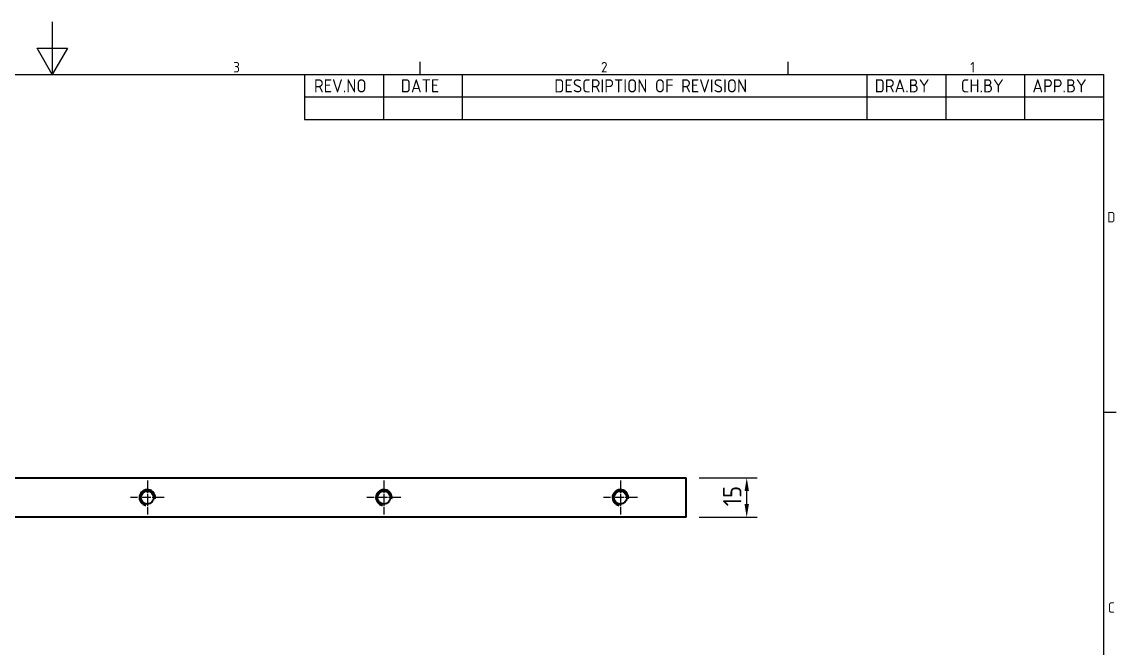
# Model space of a CAD drawing. Header units: millimetres. Extents: x 0 to 840, y 0 to 594.
# Drawn here: x 408.5 to 824.8, y 355.8 to 594 of the extents above; entities that cross this region are included whole.
import ezdxf

# ---------------------------------------------------------------- set-up
doc = ezdxf.new("R2010")
doc.units = ezdxf.units.MM
doc.header["$LTSCALE"] = 2
doc.linetypes.add('CHAIN', pattern=[0.35429999999999995, 0.2362, -0.0295, 0.0591, -0.0295])
doc.layers.get('0').update_dxf_attribs({"color": 3, "lineweight": 25})
for name, color, linetype, lineweight in [('가시적인 것(ISO)', 3, 'Continuous', 40), ('가시적인 좁은 것(ISO)', 3, 'Continuous', 35), ('경계(ISO)', 7, 'Continuous', 25), ('기호(ISO)', 5, 'Continuous', 25), ('중심 표식(ISO)', 1, 'Continuous', 25), ('치수(ISO)', 2, 'Continuous', 25)]:
    doc.layers.add(name, color=color, linetype=linetype, lineweight=lineweight)
doc.styles.add('ISO ProportionalPSTEK', font='isocp.shx')
doc.styles.add('문자 텍스트_PSTEK_POSCO', font='isocp.shx')
doc.styles.add('치수 텍스트_PSTEK_POSCO', font='isocp.shx')
doc.dimstyles.new('치수_PSTEK_POSCO', dxfattribs={"dimscale": 2, "dimtxt": 3.5, "dimasz": 2.5, "dimexe": 2, "dimexo": 2.5, "dimgap": 1, "dimtad": 1, "dimrnd": 1e-08, "dimdsep": 46, "dimtxsty": '치수 텍스트_PSTEK_POSCO', "dimcen": 0.09, "dimdle": 10, "dimclrd": 7, "dimclre": 7, "dimclrt": 2, "dimadec": 1, "dimazin": 2, "dimtfac": 1, "dimtmove": 0, "dimatfit": 3, "dimfxl": 0, "dimtolj": 1, "dimlwd": -1, "dimlwe": -1, "dimarcsym": 0})

# ---------------------------------------------------------------- blocks, each defined once
blk = doc.blocks.new('경계 Default Border')
at = {"layer": '경계(ISO)'}
for p, q in [((280, 287.0000076293945), (280, 289.4000053405762)), ((350, 287.0000076293945), (350, 289.4000053405762)), ((410, 222.7499961853027), (412.400016784668, 222.7499961853027))]:
    blk.add_line(p, q, dxfattribs=at)
at = {"layer": '경계(ISO)', "flags": 128}
for points in [[(210, 297.0000076293945), (210, 287.0000076293945), (207.1132469177246, 292.0000076293945), (212.8867530822754, 292.0000076293945), (210, 287.0000076293945)], [(10, 10), (10, 287.0000076293945), (410, 287.0000076293945), (410, 10), (10, 10)]]:
    blk.add_lwpolyline(points, dxfattribs=at)
at = {"layer": '경계(ISO)', "color": 2, "char_height": 2.000000029802322, "attachment_point": 7, "style": '문자 텍스트_PSTEK_POSCO'}
for s, insert in [('3', (244.4456930345745, 287.3809296778403)), ('2', (314.418492964537, 287.3809296778403)), ('1', (384.6573774223157, 287.4)), ('D', (410.718846771929, 258.8559296629392)), ('C', (410.8296930082771, 184.6059296629392))]:
    blk.add_mtext(s, dxfattribs=dict(at, insert=insert))
blk = doc.blocks.new('리비전 내역')
at = {"layer": '기호(ISO)'}
for p, q in [((258, 287.0000076293945), (410, 287.0000076293945)), ((258, 287.0000076293945), (258, 282.7200076293945)), ((273, 287.0000076293945), (273, 282.7200076293945)), ((288, 287.0000076293945), (288, 282.7200076293945)), ((365, 287.0000076293945), (365, 282.7200076293945)), ((380, 287.0000076293945), (380, 282.7200076293945)), ((395, 287.0000076293945), (395, 282.7200076293945)), ((410, 287.0000076293945), (410, 282.7200076293945)), ((258, 282.7200076293945), (410, 282.7200076293945)), ((258, 282.7200076293945), (258, 278.4400076293945)), ((273, 282.7200076293945), (273, 278.4400076293945)), ((288, 282.7200076293945), (288, 278.4400076293945)), ((365, 282.7200076293945), (365, 278.4400076293945)), ((380, 282.7200076293945), (380, 278.4400076293945)), ((395, 282.7200076293945), (395, 278.4400076293945)), ((410, 282.7200076293945), (410, 278.4400076293945)), ((258, 278.4400076293945), (410, 278.4400076293945))]:
    blk.add_line(p, q, dxfattribs=at)
at = {"layer": '기호(ISO)', "color": 2, "char_height": 2.5, "attachment_point": 7, "style": 'ISO ProportionalPSTEK'}
for s, insert in [('REV.NO', (259.7871163682308, 283.5831900503393)), ('DATE', (276.3142317728366, 283.5831900503393)), ('DESCRIPTION OF REVISION', (305.5070204333629, 283.5831900503393)), ('DRA.BY', (366.4757339553204, 283.5831900503393)), ('CH.BY', (382.8642915086117, 283.5831900503393)), ('APP.BY', (396.4777339604404, 283.5831900503393))]:
    blk.add_mtext(s, dxfattribs=dict(at, insert=insert))
blk = doc.blocks.new('*D42')
at = {"layer": 'Defpoints', "color": 0, "transparency": 16777216}
for p in [(661.19160692272, 420.5488051524571), (684.2525890410335, 420.5488051524571), (661.19160692272, 405.5488051524571)]:
    blk.add_point(p, dxfattribs=at)
at = {"layer": '치수(ISO)', "color": 7, "transparency": 16777216}
for p, q in [((666.19160692272, 420.5488051524571), (688.2525890410335, 420.5488051524571)), ((684.2525890410335, 410.5488051524571), (684.2525890410335, 415.5488051524571)), ((666.19160692272, 405.5488051524571), (688.2525890410335, 405.5488051524571))]:
    blk.add_line(p, q, dxfattribs=at)
for points in [[(683.4192557077001, 415.5488051524571), (685.0859223743669, 415.5488051524571), (684.2525890410335, 420.5488051524571)], [(683.4192557077001, 410.5488051524571), (685.0859223743669, 410.5488051524571), (684.2525890410335, 405.5488051524571)]]:
    blk.add_solid(points, dxfattribs=at)
at = {"layer": '치수(ISO)', "color": 2, "transparency": 16777216, "insert": (678.7525890410334, 409.7538304056265), "char_height": 7, "attachment_point": 4, "rotation": 90, "style": '치수 텍스트_PSTEK_POSCO'}
blk.add_mtext('\\A1;15', dxfattribs=at)

msp = doc.modelspace()

# ---------------------------------------------------------------- linework, layer by layer
at = {"layer": '가시적인 것(ISO)'}
for p, q in [((161.19160692272, 420.548805152457), (661.19160692272, 420.5488051524571)), ((661.19160692272, 405.5488051524571), (661.19160692272, 420.5488051524571)), ((661.19160692272, 405.5488051524571), (161.19160692272, 405.548805152457))]:
    msp.add_line(p, q, dxfattribs=at)
for centre in [(456.19160692272, 413.0488051524571), (546.19160692272, 413.0488051524571), (636.19160692272, 413.0488051524571)]:
    msp.add_circle(centre, 2.4585, dxfattribs=at)
at = {"layer": '가시적인 좁은 것(ISO)'}
for centre, radius in [((456.19160692272, 413.0488051524571), 2.999999999999992), ((546.19160692272, 413.0488051524571), 3.000000000000016), ((636.19160692272, 413.0488051524571), 2.999999999999998)]:
    msp.add_arc(centre, radius, 350.0000000000028, 259.9999999999517, dxfattribs=at)
at = {"layer": '중심 표식(ISO)', "linetype": 'CHAIN', "ltscale": 7.176632881164551}
for p, q in [((456.19160692272, 419.5073051524571), (456.19160692272, 406.5903051524571)), ((546.19160692272, 419.5073051524571), (546.19160692272, 406.5903051524571)), ((636.19160692272, 419.5073051524571), (636.19160692272, 406.5903051524571)), ((462.6501069227201, 413.0488051524571), (449.73310692272, 413.0488051524571)), ((552.65010692272, 413.0488051524571), (539.73310692272, 413.0488051524571)), ((642.6501069227199, 413.0488051524571), (629.73310692272, 413.0488051524571))]:
    msp.add_line(p, q, dxfattribs=at)

# ---------------------------------------------------------------- block references
at = {"xscale": 2, "yscale": 2, "zscale": 2}
msp.add_blockref('경계 Default Border', (0, 0), dxfattribs=at)
at = {"layer": '기호(ISO)', "xscale": 2, "yscale": 2, "zscale": 2}
msp.add_blockref('리비전 내역', (0, 0), dxfattribs=at)

# ---------------------------------------------------------------- dimensions: what is measured, and where the dimension line sits
at = {"layer": '치수(ISO)', "color": 7}
dim = msp.add_linear_dim(base=(684.2525890410335, 420.5488051524571), p1=(661.19160692272, 405.5488051524571), p2=(661.19160692272, 420.5488051524571), angle=90, dimstyle='치수_PSTEK_POSCO', override={"dimdec": 2, "dimtp": 0, "dimtm": -0, "dimtdec": 2, "dimtofl": 0, "dimatfit": 1}, dxfattribs=at)
dim.commit()
dim.dimension.update_dxf_attribs({"geometry": '*D42', "text_midpoint": (684.2525890410334, 413.0488051524571), "dimtype": 160})

doc.saveas('drawing.dxf')
